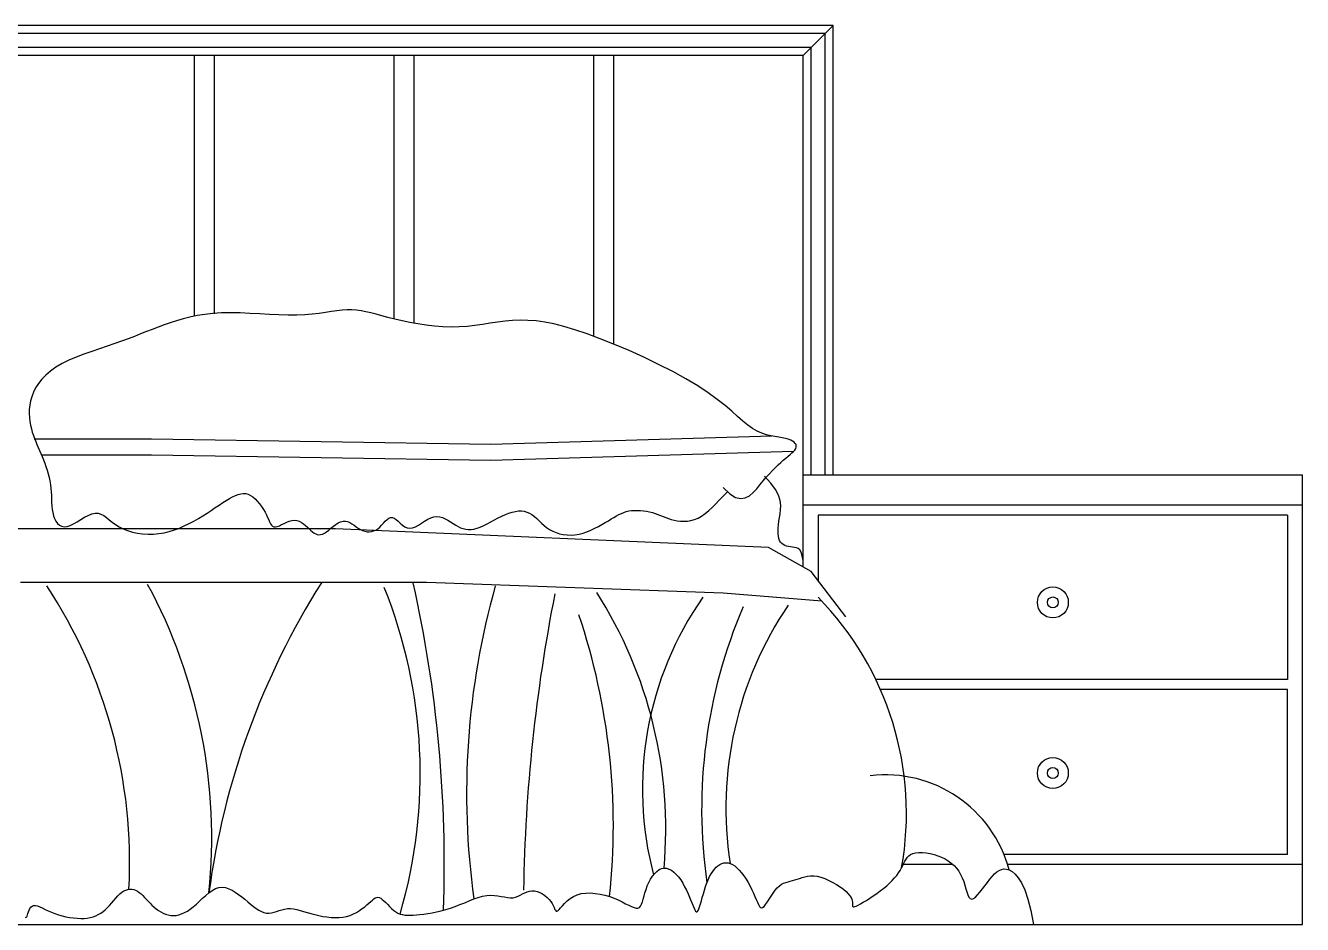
# Model space of a CAD drawing. Header units: millimetres. Extents: x 3060 to 28796, y 18778 to 36190.
# Drawn here: x 8889 to 10168, y 31131 to 32031 of the extents above; entities that cross this region are included whole.
import ezdxf

# ---------------------------------------------------------------- set-up
doc = ezdxf.new("R2010")
doc.units = ezdxf.units.MM

# ---------------------------------------------------------------- blocks, each defined once
blk = doc.blocks.new('A$C148A321C')
for p, q in [((2130, 900.6), (470, 900.6)), ((2100, 870.6), (2130, 900.6)), ((2130, 450.6), (2130, 900.6)), ((2122, 892.6), (478, 892.6)), ((2122, 450.6), (2122, 892.6)), ((2108, 878.6), (492, 878.6)), ((2100, 870.6), (500, 870.6)), ((1490, 870.6), (1490, 609.6)), ((1510, 870.6), (1510, 612)), ((1690, 870.6), (1690, 607)), ((1710, 870.6), (1710, 602.7)), ((1890, 870.6), (1890, 589.6)), ((1910, 870.6), (1910, 581.8)), ((2100, 450.6), (2100, 870.6)), ((2108, 450.6), (2108, 878.6)), ((1627.5, 614.3), (1621.5, 613.4)), ((1633, 615.1), (1627.5, 614.3)), ((1638.2, 615.7), (1633, 615.1)), ((1643.2, 616.1), (1638.2, 615.7)), ((1648, 616), (1643.2, 616.1)), ((1652.6, 615.7), (1648, 616)), ((1657.3, 615), (1652.6, 615.7)), ((1662, 614.1), (1657.3, 615)), ((1667, 613), (1662, 614.1)), ((1466.1, 603.1), (1460, 600.9)), ((1472.4, 605.1), (1466.1, 603.1)), ((1479, 607), (1472.4, 605.1)), ((1485.9, 608.8), (1479, 607)), ((1493.1, 610.3), (1485.9, 608.8)), ((1500.8, 611.5), (1493.1, 610.3)), ((1508.9, 612.4), (1500.8, 611.5)), ((1517.5, 612.9), (1508.9, 612.4)), ((1526.6, 613.1), (1517.5, 612.9)), ((1536.1, 612.9), (1526.6, 613.1)), ((1545.8, 612.5), (1536.1, 612.9)), ((1555.7, 612), (1545.8, 612.5)), ((1565.4, 611.5), (1555.7, 612)), ((1575, 611), (1565.4, 611.5)), ((1584.2, 610.7), (1575, 611)), ((1592.8, 610.7), (1584.2, 610.7)), ((1600.9, 611.1), (1592.8, 610.7)), ((1608.3, 611.7), (1600.9, 611.1)), ((1615.2, 612.5), (1608.3, 611.7)), ((1621.5, 613.4), (1615.2, 612.5)), ((1672.3, 611.6), (1667, 613)), ((1678, 610.1), (1672.3, 611.6)), ((1684.2, 608.5), (1678, 610.1)), ((1691, 606.8), (1684.2, 608.5)), ((1698.4, 605.1), (1691, 606.8)), ((1706.1, 603.4), (1698.4, 605.1)), ((1714.2, 601.9), (1706.1, 603.4)), ((1722.5, 600.6), (1714.2, 601.9)), ((1778.9, 601.5), (1771.3, 600.4)), ((1786.5, 602.7), (1778.9, 601.5)), ((1794, 603.8), (1786.5, 602.7)), ((1801.5, 604.7), (1794, 603.8)), ((1809, 605.4), (1801.5, 604.7)), ((1816.6, 605.7), (1809, 605.4)), ((1824.4, 605.5), (1816.6, 605.7)), ((1832.5, 604.9), (1824.4, 605.5)), ((1841.1, 603.7), (1832.5, 604.9)), ((1850.3, 601.9), (1841.1, 603.7)), ((1860.4, 599.4), (1850.3, 601.9)), ((1430.3, 589.5), (1424.1, 587.1)), ((1436.4, 591.9), (1430.3, 589.5)), ((1442.3, 594.2), (1436.4, 591.9)), ((1448.2, 596.5), (1442.3, 594.2)), ((1454, 598.7), (1448.2, 596.5)), ((1460, 600.9), (1454, 598.7)), ((1730.9, 599.6), (1722.5, 600.6)), ((1739.2, 598.9), (1730.9, 599.6)), ((1747.5, 598.7), (1739.2, 598.9)), ((1755.6, 598.9), (1747.5, 598.7)), ((1763.5, 599.5), (1755.6, 598.9)), ((1771.3, 600.4), (1763.5, 599.5)), ((1871.4, 596.1), (1860.4, 599.4)), ((1883.5, 592), (1871.4, 596.1)), ((1896.7, 587.1), (1883.5, 592)), ((1395.4, 577.1), (1387.6, 574.4)), ((1403.1, 579.7), (1395.4, 577.1)), ((1410.5, 582.2), (1403.1, 579.7)), ((1417.5, 584.7), (1410.5, 582.2)), ((1424.1, 587.1), (1417.5, 584.7)), ((1910.9, 581.4), (1896.7, 587.1)), ((1925.6, 575.2), (1910.9, 581.4)), ((1364.7, 565.5), (1357.9, 562.2)), ((1372.1, 568.6), (1364.7, 565.5)), ((1379.7, 571.6), (1372.1, 568.6)), ((1387.6, 574.4), (1379.7, 571.6)), ((1940.5, 568.5), (1925.6, 575.2)), ((1955.2, 561.4), (1940.5, 568.5)), ((1341.5, 550.8), (1337.5, 546.6)), ((1346.2, 554.8), (1341.5, 550.8)), ((1351.7, 558.6), (1346.2, 554.8)), ((1357.9, 562.2), (1351.7, 558.6)), ((1969.3, 554.2), (1955.2, 561.4)), ((1982.5, 547), (1969.3, 554.2)), ((1331.3, 538), (1329.2, 533.5)), ((1334.1, 542.3), (1331.3, 538)), ((1337.5, 546.6), (1334.1, 542.3)), ((1994.5, 539.9), (1982.5, 547)), ((2004.9, 533), (1994.5, 539.9)), ((1326.2, 524.8), (1325.4, 520.5)), ((1327.5, 529.1), (1326.2, 524.8)), ((1329.2, 533.5), (1327.5, 529.1)), ((2013.9, 526.4), (2004.9, 533)), ((2021.7, 520.3), (2013.9, 526.4)), ((1325, 516.2), (1324.9, 512.1)), ((1324.9, 512.1), (1325.1, 508.2)), ((1325.4, 520.5), (1325, 516.2)), ((2028.4, 514.5), (2021.7, 520.3)), ((2034.3, 509.3), (2028.4, 514.5)), ((1325.1, 508.2), (1325.6, 504.3)), ((1325.6, 504.3), (1326.2, 500.6)), ((1326.2, 500.6), (1327.1, 497)), ((2039.7, 504.6), (2034.3, 509.3)), ((2044.6, 500.5), (2039.7, 504.6)), ((2049.3, 497.1), (2044.6, 500.5)), ((1327.1, 497), (1328, 493.6)), ((1328, 493.6), (1329.1, 490.3)), ((1329.1, 490.3), (1330.2, 487.2)), ((1447.5, 486.4), (1329.8, 486.4)), ((1330.2, 487.2), (1331.4, 484.1)), ((1787.2, 481.1), (1447.5, 486.4)), ((2068.5, 489.7), (1787.2, 481.1)), ((2054, 494.5), (2049.3, 497.1)), ((2058.6, 492.5), (2054, 494.5)), ((2063.1, 491), (2058.6, 492.5)), ((2067.5, 489.9), (2063.1, 491)), ((2071.6, 489.1), (2067.5, 489.9)), ((2075.5, 488.5), (2071.6, 489.1)), ((2079.1, 487.9), (2075.5, 488.5)), ((2082.3, 487.3), (2079.1, 487.9)), ((2085.1, 486.6), (2082.3, 487.3)), ((2087.5, 485.7), (2085.1, 486.6)), ((1331.4, 484.1), (1332.6, 481.2)), ((1332.6, 481.2), (1333.9, 478.2)), ((1333.9, 478.2), (1335.2, 475.2)), ((1335.2, 475.2), (1336.5, 472.2)), ((2090.3, 474.3), (1787.2, 465.1)), ((2089.4, 484.7), (2087.5, 485.7)), ((2088.7, 472.8), (2090.3, 474.3)), ((2091, 483.6), (2089.4, 484.7)), ((2090.3, 474.3), (2091.5, 475.7)), ((2092.1, 482.3), (2091, 483.6)), ((2091.5, 475.7), (2092.5, 477.1)), ((2092.8, 481.1), (2092.1, 482.3)), ((2092.5, 477.1), (2093, 478.4)), ((2093.1, 479.8), (2092.8, 481.1)), ((2093, 478.4), (2093.1, 479.8)), ((1336.5, 472.2), (1337.8, 469.1)), ((1447.5, 470.4), (1337.8, 470.4)), ((1337.8, 469.1), (1339.2, 465.8)), ((1339.2, 465.8), (1340.5, 462.5)), ((1340.5, 462.5), (1341.7, 459.1)), ((1787.2, 465.1), (1447.5, 470.4)), ((2072, 458), (2074.8, 460.7)), ((2074.8, 460.7), (2077.5, 463.2)), ((2077.5, 463.2), (2080.1, 465.5)), ((2080.1, 465.5), (2082.5, 467.6)), ((2082.5, 467.6), (2084.8, 469.5)), ((2084.8, 469.5), (2086.9, 471.2)), ((2086.9, 471.2), (2088.7, 472.8)), ((1341.7, 459.1), (1342.9, 455.5)), ((1342.9, 455.5), (1344, 452)), ((1344, 452), (1344.9, 448.3)), ((1344.9, 448.3), (1345.7, 444.7)), ((2059.9, 444.9), (2063, 448.5)), ((2067.7, 442.4), (2061.4, 449.4)), ((2063, 448.5), (2066.1, 451.9)), ((2066.1, 451.9), (2069.1, 455.1)), ((2069.1, 455.1), (2072, 458)), ((2600, 450.6), (2100, 450.6)), ((2100, 358.5), (2100, 450.6)), ((2100, 358.5), (2100, 450.6)), ((2600, 0.6), (2600, 450.6)), ((2600, 0.6), (2600, 450.6)), ((1345.7, 444.7), (1346.3, 441)), ((1346.3, 441), (1346.7, 437.3)), ((1346.7, 437.3), (1347, 433.7)), ((2019.9, 438.3), (2026.5, 431.9)), ((2049.9, 433.1), (2053.4, 437)), ((2053.4, 437), (2056.7, 441)), ((2056.7, 441), (2059.9, 444.9)), ((2072.2, 436.1), (2067.7, 442.4)), ((2075.1, 430.4), (2072.2, 436.1)), ((1347, 433.7), (1347.1, 430.1)), ((1347.1, 430.1), (1347.3, 426.5)), ((1347.3, 426.5), (1347.4, 423)), ((1347.4, 423), (1347.6, 419.5)), ((1515.1, 420.6), (1518.8, 423)), ((1518.8, 423), (1522.2, 425.2)), ((1522.2, 425.2), (1525.5, 427.2)), ((1525.5, 427.2), (1528.6, 428.9)), ((1528.6, 428.9), (1531.5, 430.3)), ((1531.5, 430.3), (1534.2, 431.3)), ((1534.2, 431.3), (1536.8, 431.9)), ((1536.8, 431.9), (1539.3, 432.2)), ((1539.3, 432.2), (1541.7, 432)), ((1541.7, 432), (1544.1, 431.4)), ((1544.1, 431.4), (1546.5, 430.3)), ((1546.5, 430.3), (1548.8, 428.8)), ((1548.8, 428.8), (1551.1, 426.8)), ((1551.1, 426.8), (1553.3, 424.4)), ((1553.3, 424.4), (1555.5, 421.9)), ((2012.2, 421.6), (2015.4, 425)), ((2015.4, 425), (2018.5, 428.2)), ((2018.5, 428.2), (2021.4, 431.1)), ((2021.4, 431.1), (2024, 433.6)), ((2026.5, 431.9), (2032.3, 428.2)), ((2032.3, 428.2), (2037.5, 427)), ((2037.5, 427), (2042, 427.7)), ((2042, 427.7), (2046.1, 429.8)), ((2046.1, 429.8), (2049.9, 433.1)), ((2076.8, 425.1), (2075.1, 430.4)), ((2077.5, 420.3), (2076.8, 425.1)), ((1347.6, 419.5), (1348, 416.2)), ((1348, 416.2), (1348.5, 413)), ((1348.5, 413), (1349.3, 409.9)), ((1349.3, 409.9), (1350.4, 407)), ((1380.4, 408.4), (1384.1, 410.3)), ((1384.1, 410.3), (1387.6, 411.8)), ((1387.6, 411.8), (1390.9, 412.5)), ((1390.9, 412.5), (1393.9, 412.4)), ((1393.9, 412.4), (1396.8, 411.5)), ((1396.8, 411.5), (1399.5, 410.1)), ((1399.5, 410.1), (1402.3, 408.1)), ((1494.3, 407.2), (1498.8, 409.9)), ((1498.8, 409.9), (1503.1, 412.6)), ((1503.1, 412.6), (1507.2, 415.3)), ((1507.2, 415.3), (1511.2, 418)), ((1511.2, 418), (1515.1, 420.6)), ((1555.5, 421.9), (1557.5, 419.1)), ((1557.5, 419.1), (1559.4, 416.3)), ((1559.4, 416.3), (1561.1, 413.5)), ((1561.1, 413.5), (1562.5, 410.7)), ((1562.5, 410.7), (1563.7, 408.1)), ((1730.1, 408.9), (1733.1, 409.3)), ((1733.1, 409.3), (1736, 408.9)), ((1794.7, 407.7), (1798.3, 409.5)), ((1798.3, 409.5), (1801.9, 411.2)), ((1801.9, 411.2), (1805.3, 412.5)), ((1805.3, 412.5), (1808.7, 413.6)), ((1808.7, 413.6), (1811.9, 414.3)), ((1811.9, 414.3), (1814.9, 414.7)), ((1814.9, 414.7), (1817.9, 414.7)), ((1817.9, 414.7), (1820.7, 414.4)), ((1820.7, 414.4), (1823.4, 413.6)), ((1823.4, 413.6), (1826, 412.5)), ((1826, 412.5), (1828.4, 411)), ((1828.4, 411), (1830.8, 409.1)), ((1910.5, 408.3), (1913, 409.8)), ((1913, 409.8), (1915.5, 411.2)), ((1915.5, 411.2), (1917.9, 412.3)), ((1917.9, 412.3), (1920.3, 413.3)), ((1920.3, 413.3), (1922.8, 414.1)), ((1922.8, 414.1), (1925.4, 414.7)), ((1925.4, 414.7), (1928.1, 415.1)), ((1928.1, 415.1), (1931, 415.3)), ((1931, 415.3), (1934, 415.3)), ((1934, 415.3), (1937, 415.2)), ((1937, 415.2), (1940.1, 414.8)), ((1940.1, 414.8), (1943.1, 414.4)), ((1943.1, 414.4), (1946.1, 413.7)), ((1946.1, 413.7), (1949, 413)), ((1949, 413), (1951.8, 412.1)), ((1951.8, 412.1), (1954.5, 411.1)), ((1954.5, 411.1), (1957.1, 410)), ((1957.1, 410), (1959.8, 409)), ((1994.7, 407.6), (1998.3, 409.6)), ((1998.3, 409.6), (2001.8, 412.1)), ((2001.8, 412.1), (2005.4, 415.1)), ((2005.4, 415.1), (2008.8, 418.3)), ((2008.8, 418.3), (2012.2, 421.6)), ((2076.3, 408), (2077, 411.8)), ((2077, 411.8), (2077.4, 415.9)), ((2077.4, 415.9), (2077.5, 420.3)), ((2600, 420.6), (2100, 420.6)), ((2585, 410.6), (2115, 410.6)), ((2115, 410.6), (2115, 344.8)), ((2585, 410.6), (2585, 245.9)), ((1631.8, 396.8), (1313.5, 396.8)), ((1350.4, 407), (1351.7, 404.4)), ((1351.7, 404.4), (1353.3, 402.2)), ((1353.3, 402.2), (1355.2, 400.5)), ((1355.2, 400.5), (1357.4, 399.4)), ((1357.4, 399.4), (1360, 398.9)), ((1360, 398.9), (1362.8, 399.1)), ((1362.8, 399.1), (1366, 400.2)), ((1366, 400.2), (1369.4, 401.9)), ((1369.4, 401.9), (1373, 403.9)), ((1373, 403.9), (1376.7, 406.2)), ((1376.7, 406.2), (1380.4, 408.4)), ((1402.3, 408.1), (1405.1, 405.8)), ((1405.1, 405.8), (1408.1, 403.4)), ((1408.1, 403.4), (1411.3, 401)), ((1411.3, 401), (1415, 398.7)), ((1415, 398.7), (1419, 396.7)), ((1419, 396.7), (1423.5, 395)), ((1470.3, 395.7), (1475.3, 397.6)), ((1475.3, 397.6), (1480.2, 399.7)), ((1480.2, 399.7), (1485, 402)), ((1485, 402), (1489.7, 404.5)), ((1489.7, 404.5), (1494.3, 407.2)), ((1563.7, 408.1), (1564.8, 405.8)), ((1564.8, 405.8), (1565.7, 403.7)), ((1565.7, 403.7), (1566.6, 401.9)), ((1566.6, 401.9), (1567.6, 400.4)), ((1567.6, 400.4), (1568.7, 399.4)), ((1568.7, 399.4), (1569.9, 398.8)), ((1569.9, 398.8), (1571.4, 398.7)), ((1571.4, 398.7), (1573.3, 399.1)), ((1573.3, 399.1), (1575.4, 399.9)), ((1575.4, 399.9), (1577.7, 401)), ((1577.7, 401), (1580.2, 402.2)), ((1580.2, 402.2), (1582.8, 403.4)), ((1582.8, 403.4), (1585.4, 404.4)), ((1585.4, 404.4), (1588, 405.1)), ((1588, 405.1), (1590.6, 405.4)), ((1590.6, 405.4), (1593, 405.1)), ((1593, 405.1), (1595.4, 404.3)), ((1595.4, 404.3), (1597.6, 403.2)), ((1597.6, 403.2), (1599.7, 401.8)), ((1599.7, 401.8), (1601.7, 400.1)), ((1601.7, 400.1), (1603.6, 398.4)), ((1603.6, 398.4), (1605.4, 396.7)), ((1605.4, 396.7), (1607.1, 395.1)), ((1624.8, 395.5), (1627.1, 397.4)), ((1627.1, 397.4), (1629.5, 399.3)), ((1629.5, 399.3), (1631.9, 401.1)), ((2065.1, 378.1), (1631.8, 396.8)), ((1631.9, 401.1), (1634.4, 402.7)), ((1634.4, 402.7), (1636.8, 403.8)), ((1636.8, 403.8), (1639.2, 404.5)), ((1639.2, 404.5), (1641.5, 404.5)), ((1641.5, 404.5), (1643.7, 404)), ((1643.7, 404), (1645.9, 403)), ((1645.9, 403), (1648, 401.8)), ((1648, 401.8), (1650.2, 400.3)), ((1650.2, 400.3), (1652.3, 398.8)), ((1652.3, 398.8), (1654.4, 397.3)), ((1654.4, 397.3), (1656.6, 396)), ((1671.9, 395.6), (1674, 396.9)), ((1674, 396.9), (1675.9, 398.6)), ((1675.9, 398.6), (1677.8, 400.5)), ((1677.8, 400.5), (1679.7, 402.4)), ((1679.7, 402.4), (1681.5, 404.3)), ((1681.5, 404.3), (1683.3, 406)), ((1683.3, 406), (1685.1, 407.3)), ((1685.1, 407.3), (1686.8, 408)), ((1686.8, 408), (1688.7, 408.1)), ((1688.7, 408.1), (1690.5, 407.3)), ((1690.5, 407.3), (1692.5, 406)), ((1692.5, 406), (1694.4, 404.3)), ((1694.4, 404.3), (1696.5, 402.4)), ((1696.5, 402.4), (1698.7, 400.5)), ((1698.7, 400.5), (1701, 398.9)), ((1701, 398.9), (1703.5, 397.8)), ((1703.5, 397.8), (1706.1, 397.4)), ((1706.1, 397.4), (1708.8, 397.8)), ((1708.8, 397.8), (1711.7, 398.9)), ((1711.7, 398.9), (1714.7, 400.6)), ((1714.7, 400.6), (1717.8, 402.5)), ((1717.8, 402.5), (1720.9, 404.5)), ((1720.9, 404.5), (1724, 406.4)), ((1724, 406.4), (1727.1, 407.9)), ((1727.1, 407.9), (1730.1, 408.9)), ((1736, 408.9), (1738.8, 408.1)), ((1738.8, 408.1), (1741.6, 406.9)), ((1741.6, 406.9), (1744.2, 405.4)), ((1744.2, 405.4), (1746.9, 403.7)), ((1746.9, 403.7), (1749.4, 402.1)), ((1749.4, 402.1), (1752, 400.5)), ((1752, 400.5), (1754.5, 399.1)), ((1754.5, 399.1), (1756.9, 397.9)), ((1756.9, 397.9), (1759.4, 397)), ((1759.4, 397), (1762, 396.4)), ((1762, 396.4), (1764.6, 396.1)), ((1767.4, 396.2), (1770.3, 396.6)), ((1770.3, 396.6), (1773.4, 397.4)), ((1773.4, 397.4), (1776.6, 398.6)), ((1776.6, 398.6), (1780.1, 400.1)), ((1780.1, 400.1), (1783.6, 401.9)), ((1783.6, 401.9), (1787.3, 403.8)), ((1787.3, 403.8), (1791, 405.7)), ((1791, 405.7), (1794.7, 407.7)), ((1830.8, 409.1), (1833.1, 407)), ((1833.1, 407), (1835.5, 404.8)), ((1835.5, 404.8), (1837.9, 402.5)), ((1837.9, 402.5), (1840.5, 400.2)), ((1840.5, 400.2), (1843.1, 398)), ((1843.1, 398), (1846, 396)), ((1887.3, 395.5), (1891.2, 397.3)), ((1891.2, 397.3), (1894.9, 399.1)), ((1894.9, 399.1), (1898.4, 401.1)), ((1898.4, 401.1), (1901.7, 403)), ((1901.7, 403), (1904.9, 404.9)), ((1904.9, 404.9), (1907.8, 406.7)), ((1907.8, 406.7), (1910.5, 408.3)), ((1959.8, 409), (1962.4, 408)), ((1962.4, 408), (1965.1, 407)), ((1965.1, 407), (1967.9, 406.1)), ((1967.9, 406.1), (1970.8, 405.4)), ((1970.8, 405.4), (1973.9, 404.8)), ((1973.9, 404.8), (1977.2, 404.4)), ((1977.2, 404.4), (1980.5, 404.4)), ((1980.5, 404.4), (1984, 404.6)), ((1984, 404.6), (1987.5, 405.2)), ((1987.5, 405.2), (1991.1, 406.2)), ((1991.1, 406.2), (1994.7, 407.6)), ((2074.8, 394.6), (2075, 397.6)), ((2075, 397.6), (2075.3, 400.9)), ((2075.3, 400.9), (2075.7, 404.3)), ((2075.7, 404.3), (2076.3, 408)), ((1423.5, 395), (1428.3, 393.6)), ((1428.3, 393.6), (1433.3, 392.5)), ((1433.3, 392.5), (1438.5, 391.8)), ((1438.5, 391.8), (1443.9, 391.5)), ((1443.9, 391.5), (1449.3, 391.6)), ((1449.3, 391.6), (1454.6, 392)), ((1454.6, 392), (1459.9, 392.9)), ((1459.9, 392.9), (1465.2, 394.1)), ((1465.2, 394.1), (1470.3, 395.7)), ((1607.1, 395.1), (1608.7, 393.7)), ((1608.7, 393.7), (1610.3, 392.6)), ((1610.3, 392.6), (1611.9, 391.7)), ((1611.9, 391.7), (1613.4, 391.1)), ((1613.4, 391.1), (1615.1, 390.9)), ((1615.1, 390.9), (1616.7, 391)), ((1616.7, 391), (1618.5, 391.5)), ((1618.5, 391.5), (1620.5, 392.5)), ((1620.5, 392.5), (1622.5, 393.8)), ((1622.5, 393.8), (1624.8, 395.5)), ((1656.6, 396), (1658.8, 395)), ((1658.8, 395), (1661, 394.3)), ((1661, 394.3), (1663.2, 393.9)), ((1663.2, 393.9), (1665.4, 393.8)), ((1665.4, 393.8), (1667.6, 394.1)), ((1667.6, 394.1), (1669.8, 394.7)), ((1669.8, 394.7), (1671.9, 395.6)), ((1764.6, 396.1), (1767.4, 396.2)), ((1846, 396), (1849.2, 394.3)), ((1849.2, 394.3), (1852.5, 393)), ((1852.5, 393), (1856, 391.9)), ((1856, 391.9), (1859.7, 391.1)), ((1859.7, 391.1), (1863.6, 390.7)), ((1863.6, 390.7), (1867.5, 390.6)), ((1867.5, 390.6), (1871.4, 390.9)), ((1871.4, 390.9), (1875.5, 391.6)), ((1875.5, 391.6), (1879.5, 392.6)), ((1879.5, 392.6), (1883.4, 393.9)), ((1883.4, 393.9), (1887.3, 395.5)), ((2074.9, 391.9), (2074.8, 394.6)), ((2075.1, 389.4), (2074.9, 391.9)), ((2075.6, 387.1), (2075.1, 389.4)), ((2076.3, 385.2), (2075.6, 387.1)), ((2077.3, 383.5), (2076.3, 385.2)), ((2107.9, 354.1), (2065.1, 378.1)), ((2078.6, 382.2), (2077.3, 383.5)), ((2080, 381.1), (2078.6, 382.2)), ((2081.6, 380.2), (2080, 381.1)), ((2083.4, 379.5), (2081.6, 380.2)), ((2085.3, 379), (2083.4, 379.5)), ((2087.2, 378.6), (2085.3, 379)), ((2089.2, 378.3), (2087.2, 378.6)), ((2091.2, 378.1), (2089.2, 378.3)), ((2093.2, 377.8), (2091.2, 378.1)), ((2095, 377), (2093.2, 377.8)), ((2096.6, 375.6), (2095, 377)), ((2098, 373.3), (2096.6, 375.6)), ((2099.1, 369.9), (2098, 373.3)), ((2099.8, 365), (2099.1, 369.9)), ((2100, 358.5), (2099.8, 365)), ((2142.7, 308.6), (2107.9, 354.1)), ((1316.2, 343.4), (1722.8, 343.4)), ((1722.8, 343.4), (2019.7, 332.7)), ((2019.7, 332.7), (2118.6, 324.7)), ((2585, 245.9), (2172.8, 245.9)), ((2585, 235.9), (2177.4, 235.9)), ((2585, 70.6), (2585, 235.9)), ((2200.9, 62), (2201.9, 64.1)), ((2201.9, 64.1), (2203, 66.1)), ((2203, 66.1), (2204.3, 67.9)), ((2204.3, 67.9), (2205.8, 69.5)), ((2205.8, 69.5), (2207.6, 70.8)), ((2207.6, 70.8), (2209.9, 71.8)), ((2209.9, 71.8), (2212.6, 72.4)), ((2212.6, 72.4), (2215.8, 72.7)), ((2215.8, 72.7), (2219.4, 72.7)), ((2219.4, 72.7), (2223.1, 72.3)), ((2223.1, 72.3), (2227, 71.7)), ((2227, 71.7), (2231, 70.7)), ((2231, 70.7), (2234.9, 69.5)), ((2234.9, 69.5), (2238.6, 68)), ((2238.6, 68), (2242.1, 66.3)), ((2242.1, 66.3), (2245.3, 64.3)), ((2245.3, 64.3), (2248.3, 62.1)), ((2585, 70.6), (2301.1, 70.6)), ((1949.2, 48.9), (1951.3, 51.6)), ((1951.3, 51.6), (1953.5, 53.8)), ((1953.5, 53.8), (1955.8, 55.6)), ((1955.8, 55.6), (1958.2, 56.7)), ((1958.2, 56.7), (1960.6, 57.2)), ((1960.6, 57.2), (1963.1, 57)), ((1963.1, 57), (1965.6, 56.2)), ((1965.6, 56.2), (1968, 54.9)), ((1968, 54.9), (1970.4, 53.1)), ((1970.4, 53.1), (1972.8, 50.8)), ((2006.3, 48.6), (2007.8, 51.3)), ((2007.8, 51.3), (2009.4, 53.8)), ((2009.4, 53.8), (2011.1, 56)), ((2011.1, 56), (2012.8, 57.9)), ((2012.8, 57.9), (2014.6, 59.5)), ((2014.6, 59.5), (2016.5, 60.8)), ((2016.5, 60.8), (2018.4, 61.7)), ((2018.4, 61.7), (2020.4, 62.3)), ((2020.4, 62.3), (2022.5, 62.5)), ((2022.5, 62.5), (2024.7, 62.4)), ((2024.7, 62.4), (2026.8, 61.8)), ((2026.8, 61.8), (2029.1, 60.8)), ((2029.1, 60.8), (2031.4, 59.4)), ((2031.4, 59.4), (2033.7, 57.5)), ((2033.7, 57.5), (2036, 55.2)), ((2036, 55.2), (2038.3, 52.5)), ((2038.3, 52.5), (2040.6, 49.4)), ((2193.6, 49.8), (2195.5, 52.4)), ((2195.5, 52.4), (2197.2, 54.8)), ((2197.2, 54.8), (2198.6, 57.3)), ((2198.6, 57.3), (2199.8, 59.7)), ((2249.9, 60.6), (2199.2, 60.6)), ((2199.8, 59.7), (2200.9, 62)), ((2248.3, 62.1), (2251.1, 59.6)), ((2251.1, 59.6), (2253.5, 56.9)), ((2253.5, 56.9), (2255.7, 53.9)), ((2255.7, 53.9), (2257.6, 50.8)), ((2289.3, 48.8), (2291.6, 51.3)), ((2291.6, 51.3), (2293.9, 53.3)), ((2293.9, 53.3), (2296.2, 54.8)), ((2296.2, 54.8), (2298.6, 55.8)), ((2298.6, 55.8), (2301, 56.3)), ((2301, 56.3), (2303.6, 56.1)), ((2303.6, 56.1), (2306.3, 55.3)), ((2600, 60.6), (2304.7, 60.6)), ((2306.3, 55.3), (2309.2, 53.7)), ((2309.2, 53.7), (2312.3, 51.2)), ((2312.3, 51.2), (2315.4, 47.5)), ((1942.6, 35.8), (1943.9, 39.2)), ((1943.9, 39.2), (1945.5, 42.6)), ((1945.5, 42.6), (1947.2, 45.9)), ((1947.2, 45.9), (1949.2, 48.9)), ((1972.8, 50.8), (1975.1, 48.2)), ((1975.1, 48.2), (1977.3, 45.2)), ((1977.3, 45.2), (1979.3, 42)), ((1979.3, 42), (1981.2, 38.5)), ((1981.2, 38.5), (1983, 35)), ((2001.1, 35), (2002.3, 38.7)), ((2002.3, 38.7), (2003.6, 42.2)), ((2003.6, 42.2), (2004.9, 45.5)), ((2004.9, 45.5), (2006.3, 48.6)), ((2040.6, 49.4), (2042.8, 46.1)), ((2042.8, 46.1), (2044.9, 42.6)), ((2044.9, 42.6), (2046.9, 39.1)), ((2046.9, 39.1), (2048.7, 35.5)), ((2073.9, 37.4), (2076.1, 39.4)), ((2076.1, 39.4), (2078.2, 40.9)), ((2078.2, 40.9), (2080.4, 42)), ((2080.4, 42), (2082.6, 42.8)), ((2082.6, 42.8), (2084.8, 43.5)), ((2084.8, 43.5), (2087.1, 44)), ((2087.1, 44), (2089.4, 44.6)), ((2089.4, 44.6), (2091.7, 45.2)), ((2091.7, 45.2), (2094, 46)), ((2094, 46), (2096.4, 46.8)), ((2096.4, 46.8), (2098.9, 47.7)), ((2098.9, 47.7), (2101.5, 48.5)), ((2101.5, 48.5), (2104.3, 49.1)), ((2104.3, 49.1), (2107.3, 49.4)), ((2107.3, 49.4), (2110.5, 49.4)), ((2110.5, 49.4), (2114, 49)), ((2114, 49), (2117.7, 48)), ((2117.7, 48), (2121.7, 46.6)), ((2121.7, 46.6), (2125.7, 44.8)), ((2125.7, 44.8), (2129.7, 42.8)), ((2129.7, 42.8), (2133.5, 40.6)), ((2133.5, 40.6), (2137.1, 38.3)), ((2180.6, 36.9), (2183.7, 39.5)), ((2183.7, 39.5), (2186.5, 42.1)), ((2186.5, 42.1), (2189.1, 44.7)), ((2189.1, 44.7), (2191.5, 47.3)), ((2191.5, 47.3), (2193.6, 49.8)), ((2257.6, 50.8), (2259.3, 47.3)), ((2259.3, 47.3), (2260.7, 43.7)), ((2260.7, 43.7), (2261.8, 40.1)), ((2261.8, 40.1), (2262.9, 36.5)), ((2279.5, 36.2), (2282, 39.5)), ((2282, 39.5), (2284.5, 42.8)), ((2284.5, 42.8), (2286.9, 46)), ((2286.9, 46), (2289.3, 48.8)), ((2315.4, 47.5), (2318.6, 42.2)), ((2318.6, 42.2), (2321.8, 35.2)), ((1409.6, 24.6), (1411.7, 27)), ((1411.7, 27), (1413.7, 29.2)), ((1413.7, 29.2), (1415.7, 31.2)), ((1415.7, 31.2), (1417.8, 32.9)), ((1417.8, 32.9), (1419.8, 34.2)), ((1419.8, 34.2), (1421.8, 35.1)), ((1421.8, 35.1), (1423.8, 35.7)), ((1423.8, 35.7), (1425.7, 36)), ((1425.7, 36), (1427.7, 35.9)), ((1427.7, 35.9), (1429.6, 35.6)), ((1429.6, 35.6), (1431.5, 34.9)), ((1431.5, 34.9), (1433.3, 33.9)), ((1433.3, 33.9), (1435.1, 32.7)), ((1435.1, 32.7), (1436.9, 31.2)), ((1436.9, 31.2), (1438.6, 29.6)), ((1438.6, 29.6), (1440.4, 27.8)), ((1440.4, 27.8), (1442.2, 25.9)), ((1442.2, 25.9), (1444, 23.9)), ((1495.3, 23.9), (1498.5, 26.9)), ((1498.5, 26.9), (1501.7, 29.8)), ((1501.7, 29.8), (1504.9, 32.5)), ((1504.9, 32.5), (1508.1, 34.8)), ((1508.1, 34.8), (1511.4, 36.6)), ((1511.4, 36.6), (1514.7, 37.7)), ((1514.7, 37.7), (1518.1, 38)), ((1518.1, 38), (1521.4, 37.6)), ((1521.4, 37.6), (1524.7, 36.5)), ((1524.7, 36.5), (1528.1, 35)), ((1528.1, 35), (1531.3, 33.1)), ((1531.3, 33.1), (1534.6, 30.8)), ((1534.6, 30.8), (1537.7, 28.4)), ((1537.7, 28.4), (1540.8, 25.9)), ((1540.8, 25.9), (1543.7, 23.4)), ((1668.6, 25.1), (1670.1, 26.3)), ((1670.1, 26.3), (1671.4, 27.2)), ((1671.4, 27.2), (1672.8, 27.7)), ((1672.8, 27.7), (1674.1, 27.9)), ((1674.1, 27.9), (1675.5, 27.6)), ((1675.5, 27.6), (1677, 27)), ((1677, 27), (1678.5, 25.8)), ((1678.5, 25.8), (1680.2, 24.3)), ((1765.6, 24.4), (1770.2, 26.2)), ((1770.2, 26.2), (1774.6, 27.7)), ((1774.6, 27.7), (1778.9, 28.9)), ((1778.9, 28.9), (1783.1, 29.6)), ((1783.1, 29.6), (1787, 29.9)), ((1787, 29.9), (1790.7, 29.8)), ((1790.7, 29.8), (1794.3, 29.3)), ((1794.3, 29.3), (1797.6, 28.8)), ((1797.6, 28.8), (1800.8, 28.2)), ((1800.8, 28.2), (1803.8, 27.7)), ((1803.8, 27.7), (1806.7, 27.4)), ((1806.7, 27.4), (1809.4, 27.5)), ((1809.4, 27.5), (1811.9, 28)), ((1811.9, 28), (1814.4, 28.9)), ((1814.4, 28.9), (1816.7, 30)), ((1816.7, 30), (1819, 31.2)), ((1819, 31.2), (1821.3, 32.4)), ((1821.3, 32.4), (1823.6, 33.4)), ((1823.6, 33.4), (1826, 34.1)), ((1826, 34.1), (1828.4, 34.5)), ((1828.4, 34.5), (1831, 34.3)), ((1831, 34.3), (1833.7, 33.7)), ((1833.7, 33.7), (1836.3, 32.7)), ((1836.3, 32.7), (1838.9, 31.3)), ((1838.9, 31.3), (1841.3, 29.7)), ((1841.3, 29.7), (1843.6, 27.8)), ((1843.6, 27.8), (1845.6, 25.8)), ((1845.6, 25.8), (1847.2, 23.7)), ((1863.6, 24.3), (1866.5, 26.6)), ((1866.5, 26.6), (1869.9, 28.8)), ((1869.9, 28.8), (1873.6, 30.4)), ((1873.6, 30.4), (1877.7, 31.6)), ((1877.7, 31.6), (1882.2, 32.1)), ((1882.2, 32.1), (1886.9, 32.2)), ((1886.9, 32.2), (1891.7, 31.8)), ((1891.7, 31.8), (1896.6, 31.1)), ((1896.6, 31.1), (1901.4, 29.9)), ((1901.4, 29.9), (1906.2, 28.6)), ((1906.2, 28.6), (1910.6, 27)), ((1910.6, 27), (1914.8, 25.2)), ((1939, 23.4), (1939.8, 26.1)), ((1939.8, 26.1), (1940.6, 29.2)), ((1940.6, 29.2), (1941.5, 32.4)), ((1941.5, 32.4), (1942.6, 35.8)), ((1983, 35), (1984.7, 31.5)), ((1984.7, 31.5), (1986.2, 28)), ((1986.2, 28), (1987.6, 24.8)), ((1998, 24.3), (1998.9, 27.7)), ((1998.9, 27.7), (2000, 31.3)), ((2000, 31.3), (2001.1, 35)), ((2048.7, 35.5), (2050.3, 32.1)), ((2050.3, 32.1), (2051.7, 28.7)), ((2051.7, 28.7), (2052.9, 25.6)), ((2052.9, 25.6), (2054.1, 22.9)), ((2064.1, 23.2), (2065.9, 26.1)), ((2065.9, 26.1), (2067.8, 29.1)), ((2067.8, 29.1), (2069.8, 32.1)), ((2069.8, 32.1), (2071.8, 35)), ((2071.8, 35), (2073.9, 37.4)), ((2137.1, 38.3), (2140.3, 35.9)), ((2140.3, 35.9), (2143, 33.7)), ((2143, 33.7), (2145.1, 31.5)), ((2145.1, 31.5), (2146.7, 29.5)), ((2146.7, 29.5), (2147.9, 27.7)), ((2147.9, 27.7), (2148.6, 26)), ((2148.6, 26), (2149.1, 24.5)), ((2163.4, 24.8), (2166.7, 26.9)), ((2166.7, 26.9), (2170.2, 29.2)), ((2170.2, 29.2), (2173.8, 31.7)), ((2173.8, 31.7), (2177.2, 34.3)), ((2177.2, 34.3), (2180.6, 36.9)), ((2262.9, 36.5), (2263.9, 33.2)), ((2263.9, 33.2), (2264.9, 30.4)), ((2264.9, 30.4), (2266, 28.1)), ((2266, 28.1), (2267.2, 26.7)), ((2267.2, 26.7), (2268.7, 26.1)), ((2268.7, 26.1), (2270.4, 26.7)), ((2270.4, 26.7), (2272.4, 28.1)), ((2272.4, 28.1), (2274.7, 30.3)), ((2274.7, 30.3), (2277, 33.1)), ((2277, 33.1), (2279.5, 36.2)), ((2321.8, 35.2), (2324.9, 26.1)), ((2324.9, 26.1), (2327.8, 14.7)), ((1323.7, 11.8), (1324.2, 13.4)), ((1324.2, 13.4), (1324.9, 15.1)), ((1324.9, 15.1), (1325.7, 16.6)), ((1325.7, 16.6), (1326.6, 18)), ((1326.6, 18), (1327.8, 19)), ((1327.8, 19), (1329.3, 19.6)), ((1329.3, 19.6), (1331.1, 19.6)), ((1331.1, 19.6), (1333.1, 19.2)), ((1333.1, 19.2), (1335.4, 18.3)), ((1335.4, 18.3), (1338, 17.2)), ((1338, 17.2), (1340.8, 15.8)), ((1340.8, 15.8), (1343.8, 14.4)), ((1343.8, 14.4), (1347.1, 12.9)), ((1347.1, 12.9), (1350.5, 11.5)), ((1396.5, 11.9), (1398.9, 13.5)), ((1398.9, 13.5), (1401.1, 15.4)), ((1401.1, 15.4), (1403.3, 17.5)), ((1403.3, 17.5), (1405.4, 19.8)), ((1405.4, 19.8), (1407.6, 22.2)), ((1407.6, 22.2), (1409.6, 24.6)), ((1444, 23.9), (1445.9, 21.9)), ((1445.9, 21.9), (1447.8, 20)), ((1447.8, 20), (1449.9, 18.1)), ((1449.9, 18.1), (1452.1, 16.3)), ((1452.1, 16.3), (1454.3, 14.7)), ((1454.3, 14.7), (1456.6, 13.3)), ((1456.6, 13.3), (1459, 12)), ((1480.4, 12.5), (1483.3, 14.1)), ((1483.3, 14.1), (1486.2, 16)), ((1486.2, 16), (1489.2, 18.4)), ((1489.2, 18.4), (1492.3, 21)), ((1492.3, 21), (1495.3, 23.9)), ((1543.7, 23.4), (1546.6, 21)), ((1546.6, 21), (1549.4, 18.7)), ((1549.4, 18.7), (1552.2, 16.7)), ((1552.2, 16.7), (1554.8, 14.9)), ((1554.8, 14.9), (1557.4, 13.5)), ((1557.4, 13.5), (1560, 12.5)), ((1567.5, 12.2), (1570.1, 12.9)), ((1570.1, 12.9), (1572.6, 13.7)), ((1572.6, 13.7), (1575.2, 14.6)), ((1575.2, 14.6), (1577.9, 15.4)), ((1577.9, 15.4), (1580.6, 16.1)), ((1580.6, 16.1), (1583.5, 16.5)), ((1583.5, 16.5), (1586.5, 16.5)), ((1586.5, 16.5), (1589.6, 16.2)), ((1589.6, 16.2), (1592.8, 15.6)), ((1592.8, 15.6), (1596.2, 14.7)), ((1596.2, 14.7), (1599.7, 13.8)), ((1599.7, 13.8), (1603.3, 12.7)), ((1649.7, 11.2), (1652.8, 12.8)), ((1652.8, 12.8), (1655.7, 14.6)), ((1655.7, 14.6), (1658.4, 16.5)), ((1658.4, 16.5), (1660.9, 18.4)), ((1660.9, 18.4), (1663.1, 20.3)), ((1663.1, 20.3), (1665.1, 22.1)), ((1665.1, 22.1), (1666.9, 23.7)), ((1666.9, 23.7), (1668.6, 25.1)), ((1680.2, 24.3), (1682, 22.6)), ((1682, 22.6), (1683.9, 20.6)), ((1683.9, 20.6), (1685.8, 18.6)), ((1685.8, 18.6), (1687.8, 16.6)), ((1687.8, 16.6), (1689.9, 14.8)), ((1689.9, 14.8), (1692, 13.3)), ((1692, 13.3), (1694.1, 12)), ((1728.4, 12.4), (1732.9, 13.2)), ((1732.9, 13.2), (1737.4, 14.3)), ((1737.4, 14.3), (1742.1, 15.5)), ((1742.1, 15.5), (1746.8, 17)), ((1746.8, 17), (1751.5, 18.7)), ((1751.5, 18.7), (1756.3, 20.6)), ((1756.3, 20.6), (1761, 22.5)), ((1761, 22.5), (1765.6, 24.4)), ((1847.2, 23.7), (1848.6, 21.6)), ((1848.6, 21.6), (1849.6, 19.6)), ((1849.6, 19.6), (1850.5, 17.7)), ((1850.5, 17.7), (1851.1, 16.1)), ((1851.1, 16.1), (1851.8, 14.9)), ((1851.8, 14.9), (1852.5, 14.1)), ((1852.5, 14.1), (1853.2, 13.9)), ((1853.2, 13.9), (1854.2, 14.3)), ((1854.2, 14.3), (1855.5, 15.5)), ((1855.5, 15.5), (1857, 17.2)), ((1857, 17.2), (1858.9, 19.4)), ((1858.9, 19.4), (1861.1, 21.8)), ((1861.1, 21.8), (1863.6, 24.3)), ((1914.8, 25.2), (1918.6, 23.3)), ((1918.6, 23.3), (1922.1, 21.5)), ((1922.1, 21.5), (1925.3, 19.9)), ((1925.3, 19.9), (1928.1, 18.5)), ((1928.1, 18.5), (1930.6, 17.5)), ((1930.6, 17.5), (1932.8, 17)), ((1932.8, 17), (1934.5, 17)), ((1934.5, 17), (1936, 17.8)), ((1936, 17.8), (1937.2, 19.1)), ((1937.2, 19.1), (1938.1, 21)), ((1938.1, 21), (1939, 23.4)), ((1987.6, 24.8), (1988.8, 21.8)), ((1988.8, 21.8), (1989.9, 19.2)), ((1989.9, 19.2), (1990.8, 17)), ((1990.8, 17), (1991.6, 15.3)), ((1991.6, 15.3), (1992.3, 14.1)), ((1992.3, 14.1), (1993, 13.4)), ((1993, 13.4), (1993.6, 13.2)), ((1993.6, 13.2), (1994.2, 13.6)), ((1994.2, 13.6), (1994.8, 14.6)), ((1994.8, 14.6), (1995.5, 16.2)), ((1995.5, 16.2), (1996.3, 18.4)), ((1996.3, 18.4), (1997.1, 21.2)), ((1997.1, 21.2), (1998, 24.3)), ((2054.1, 22.9), (2055.1, 20.6)), ((2055.1, 20.6), (2056.1, 18.8)), ((2056.1, 18.8), (2057.1, 17.6)), ((2057.1, 17.6), (2058.2, 17.2)), ((2058.2, 17.2), (2059.4, 17.6)), ((2059.4, 17.6), (2060.8, 18.8)), ((2060.8, 18.8), (2062.4, 20.7)), ((2062.4, 20.7), (2064.1, 23.2)), ((2149.1, 24.5), (2149.3, 23.1)), ((2149.3, 23.1), (2149.4, 21.9)), ((2149.4, 21.9), (2149.4, 20.8)), ((2149.4, 20.8), (2149.4, 19.9)), ((2149.4, 19.9), (2149.5, 19.1)), ((2149.5, 19.1), (2149.7, 18.6)), ((2149.7, 18.6), (2150.1, 18.3)), ((2150.1, 18.3), (2150.8, 18.2)), ((2150.8, 18.2), (2151.8, 18.5)), ((2151.8, 18.5), (2153.2, 19.1)), ((2153.2, 19.1), (2155.1, 20)), ((2155.1, 20), (2157.4, 21.3)), ((2157.4, 21.3), (2160.2, 22.9)), ((2160.2, 22.9), (2163.4, 24.8)), ((2327.8, 14.7), (2330.6, 0.6)), ((0, 0.6), (2600, 0.6)), ((1320.8, 8.1), (1321.5, 7.8)), ((1321.5, 7.8), (1322, 7.9)), ((1322, 7.9), (1322.4, 8.3)), ((1322.4, 8.3), (1322.9, 9.1)), ((1322.9, 9.1), (1323.3, 10.3)), ((1323.3, 10.3), (1323.7, 11.8)), ((1350.5, 11.5), (1354.1, 10.3)), ((1354.1, 10.3), (1357.8, 9.2)), ((1357.8, 9.2), (1361.6, 8.4)), ((1361.6, 8.4), (1365.4, 7.7)), ((1365.4, 7.7), (1369.2, 7.2)), ((1369.2, 7.2), (1372.9, 6.9)), ((1372.9, 6.9), (1376.5, 6.8)), ((1376.5, 6.8), (1379.9, 6.8)), ((1379.9, 6.8), (1383.1, 7.1)), ((1383.1, 7.1), (1386.1, 7.6)), ((1386.1, 7.6), (1388.9, 8.4)), ((1388.9, 8.4), (1391.6, 9.3)), ((1391.6, 9.3), (1394.1, 10.5)), ((1394.1, 10.5), (1396.5, 11.9)), ((1459, 12), (1461.5, 11)), ((1461.5, 11), (1464, 10.2)), ((1464, 10.2), (1466.6, 9.8)), ((1466.6, 9.8), (1469.3, 9.6)), ((1469.3, 9.6), (1472, 9.8)), ((1472, 9.8), (1474.7, 10.4)), ((1474.7, 10.4), (1477.5, 11.3)), ((1477.5, 11.3), (1480.4, 12.5)), ((1560, 12.5), (1562.5, 11.9)), ((1562.5, 11.9), (1565, 11.9)), ((1565, 11.9), (1567.5, 12.2)), ((1603.3, 12.7), (1607, 11.6)), ((1607, 11.6), (1610.9, 10.6)), ((1610.9, 10.6), (1614.9, 9.6)), ((1614.9, 9.6), (1618.9, 8.8)), ((1618.9, 8.8), (1623, 8.2)), ((1623, 8.2), (1627.2, 7.7)), ((1627.2, 7.7), (1631.2, 7.5)), ((1631.2, 7.5), (1635.2, 7.6)), ((1635.2, 7.6), (1639.1, 8)), ((1639.1, 8), (1642.8, 8.7)), ((1642.8, 8.7), (1646.4, 9.8)), ((1646.4, 9.8), (1649.7, 11.2)), ((1694.1, 12), (1696.3, 11.1)), ((1696.3, 11.1), (1698.6, 10.5)), ((1698.6, 10.5), (1701, 10.1)), ((1701, 10.1), (1703.6, 9.9)), ((1703.6, 9.9), (1706.4, 9.9)), ((1706.4, 9.9), (1709.4, 10.1)), ((1709.4, 10.1), (1712.7, 10.3)), ((1712.7, 10.3), (1716.2, 10.7)), ((1716.2, 10.7), (1720.1, 11.1)), ((1720.1, 11.1), (1724.2, 11.7)), ((1724.2, 11.7), (1728.4, 12.4))]:
    blk.add_line(p, q)
for centre, radius in [((2350, 323.1), 15.5), ((2350, 323.1), 5.48), ((2350, 152.3), 15.5), ((2350, 152.3), 5.48)]:
    blk.add_circle(centre, radius)
for centre, radius, start, end in [((921.2, 62.7), 504.3, 356.955, 33.3203), ((973.8, 87.4), 533.9, 354.0946, 28.3806), ((2271.4, -70.3), 773.4, 147.7124, 172.3611), ((1216.1, 151.6), 500.4, 343.6911, 21.8701), ((445.4, 60.7), 1295.2, 357.9739, 12.5816), ((2527.6, 131.8), 764.7, 164.2297, 187.9358), ((1523.2, 96.5), 439.2, 354.864, 32.6018), ((3477.6, 10), 1657.8, 168.814, 179.1353), ((2274.3, 136.2), 335.3, 145.0324, 194.8544), ((2385.4, 117), 362.8, 145.9139, 188.7435), ((1893.9, 111.7), 309.5, 349.8773, 44.4044), ((1243.7, 99.1), 666.2, 353.9189, 18.5078), ((2514.9, 115.8), 516.6, 156.8713, 188.182), ((2182.3, 22.2), 128.3, 14.9333, 96.7925)]:
    blk.add_arc(centre, radius, start, end)

msp = doc.modelspace()

# ---------------------------------------------------------------- block references
msp.add_blockref('A$C148A321C', (7567.8, 31130.3))

doc.saveas('drawing.dxf')
